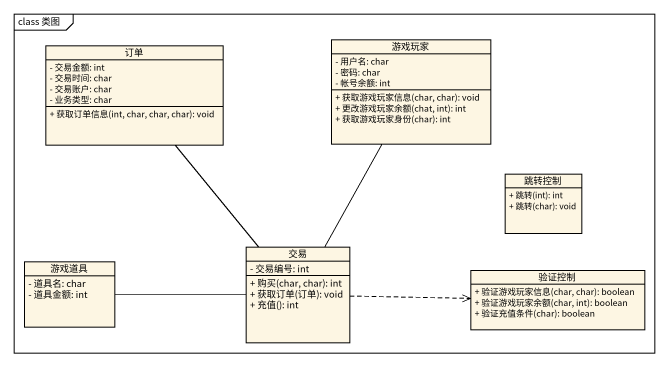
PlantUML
@startuml
mainframe class 类图
hide circle
hide empty members
skinparam classAttributeIconSize 0
class 订单 {
  - 交易金额: int
  - 交易时间: char
  - 交易账户: char
  - 业务类型: char
  + 获取订单信息(int, char, char, char): void
}
class 游戏玩家 {
  - 用户名: char
  - 密码: char
  - 帐号余额: int
  + 获取游戏玩家信息(char, char): void
  + 更改游戏玩家余额(chat, int): int
  + 获取游戏玩家身份(char): int
}
class 跳转控制 {
  + 跳转(int): int
  + 跳转(char): void
}
class 交易 {
  - 交易编号: int
  + 购买(char, char): int
  + 获取订单(订单): void
  + 充值(): int
}
class 游戏道具 {
  - 道具名: char
  - 道具金额: int
}
class 验证控制 {
  + 验证游戏玩家信息(char, char): boolean
  + 验证游戏玩家余额(char, int): boolean
  + 验证充值条件(char): boolean
}
订单 -- 交易
游戏玩家 -- 交易
交易 .right.> 验证控制
游戏道具 -right- 交易
@enduml
